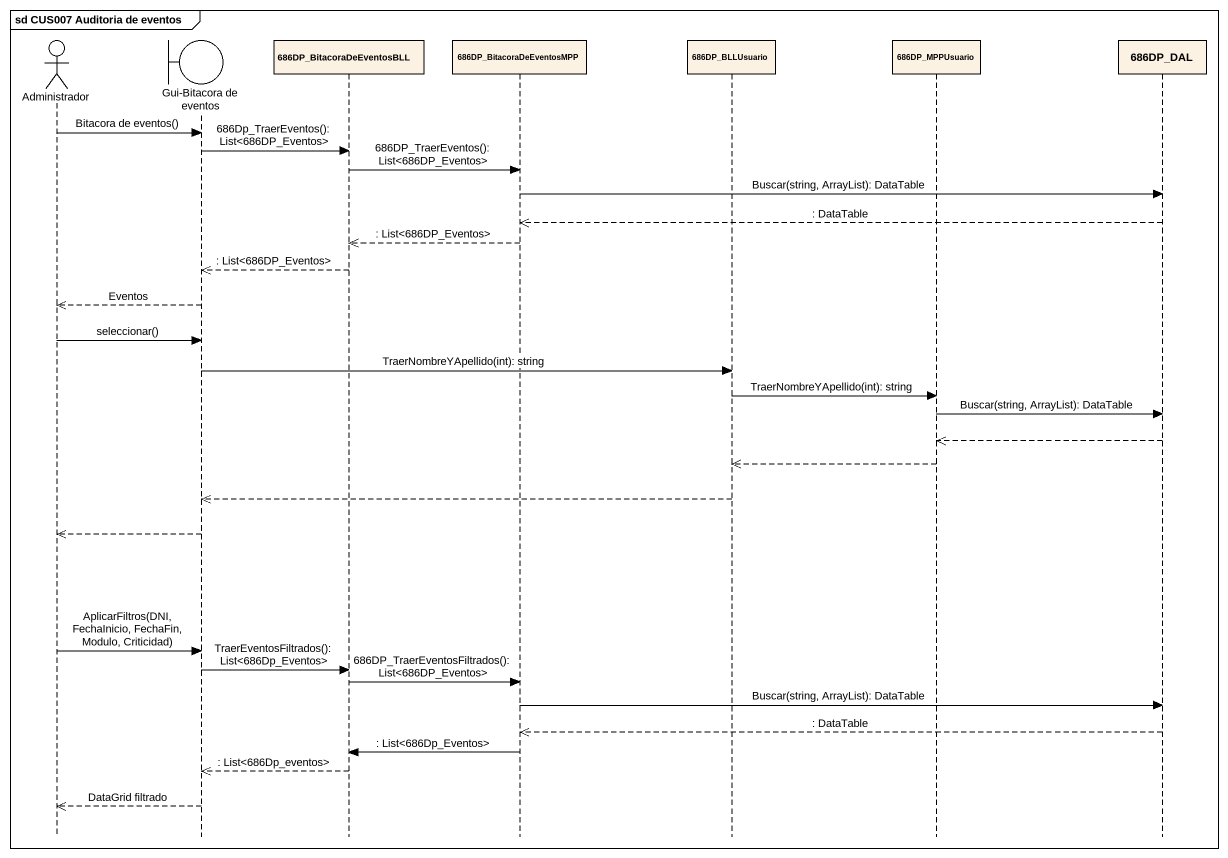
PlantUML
@startuml
mainframe sd CUS007 Auditoria de eventos
hide footbox
actor Administrador
boundary "Gui-Bitacora de eventos" as Gui_Bitacora_de_eventos
participant "686DP_BitacoraDeEventosBLL" as c686DP_BitacoraDeEventosBLL
participant "686DP_BitacoraDeEventosMPP" as c686DP_BitacoraDeEventosMPP
participant "686DP_BLLUsuario" as c686DP_BLLUsuario
participant "686DP_MPPUsuario" as c686DP_MPPUsuario
participant "686DP_DAL" as c686DP_DAL

Administrador -> Gui_Bitacora_de_eventos : Bitacora de eventos()
Gui_Bitacora_de_eventos -> c686DP_BitacoraDeEventosBLL : 686Dp_TraerEventos(): List<686DP_Eventos>
c686DP_BitacoraDeEventosBLL -> c686DP_BitacoraDeEventosMPP : 686DP_TraerEventos(): List<686DP_Eventos>
c686DP_BitacoraDeEventosMPP -> c686DP_DAL : Buscar(string, ArrayList): DataTable
c686DP_DAL -->> c686DP_BitacoraDeEventosMPP : : DataTable
c686DP_BitacoraDeEventosMPP -->> c686DP_BitacoraDeEventosBLL : : List<686DP_Eventos>
c686DP_BitacoraDeEventosBLL -->> Gui_Bitacora_de_eventos : : List<686DP_Eventos>
Gui_Bitacora_de_eventos -->> Administrador : Eventos
Administrador -> Gui_Bitacora_de_eventos : seleccionar()
Gui_Bitacora_de_eventos -> c686DP_BLLUsuario : TraerNombreYApellido(int): string
c686DP_BLLUsuario -> c686DP_MPPUsuario : TraerNombreYApellido(int): string
c686DP_MPPUsuario -> c686DP_DAL : Buscar(string, ArrayList): DataTable
c686DP_DAL -->> c686DP_MPPUsuario
c686DP_MPPUsuario -->> c686DP_BLLUsuario
c686DP_BLLUsuario -->> Gui_Bitacora_de_eventos
Gui_Bitacora_de_eventos -->> Administrador
Administrador -> Gui_Bitacora_de_eventos : AplicarFiltros(DNI, FechaInicio, FechaFin, Modulo, Criticidad)
Gui_Bitacora_de_eventos -> c686DP_BitacoraDeEventosBLL : TraerEventosFiltrados(): List<686Dp_Eventos>
c686DP_BitacoraDeEventosBLL -> c686DP_BitacoraDeEventosMPP : 686DP_TraerEventosFiltrados(): List<686DP_Eventos>
c686DP_BitacoraDeEventosMPP -> c686DP_DAL : Buscar(string, ArrayList): DataTable
c686DP_DAL -->> c686DP_BitacoraDeEventosMPP : : DataTable
c686DP_BitacoraDeEventosMPP -> c686DP_BitacoraDeEventosBLL : : List<686Dp_Eventos>
c686DP_BitacoraDeEventosBLL -->> Gui_Bitacora_de_eventos : : List<686Dp_eventos>
Gui_Bitacora_de_eventos -->> Administrador : DataGrid filtrado
@enduml
